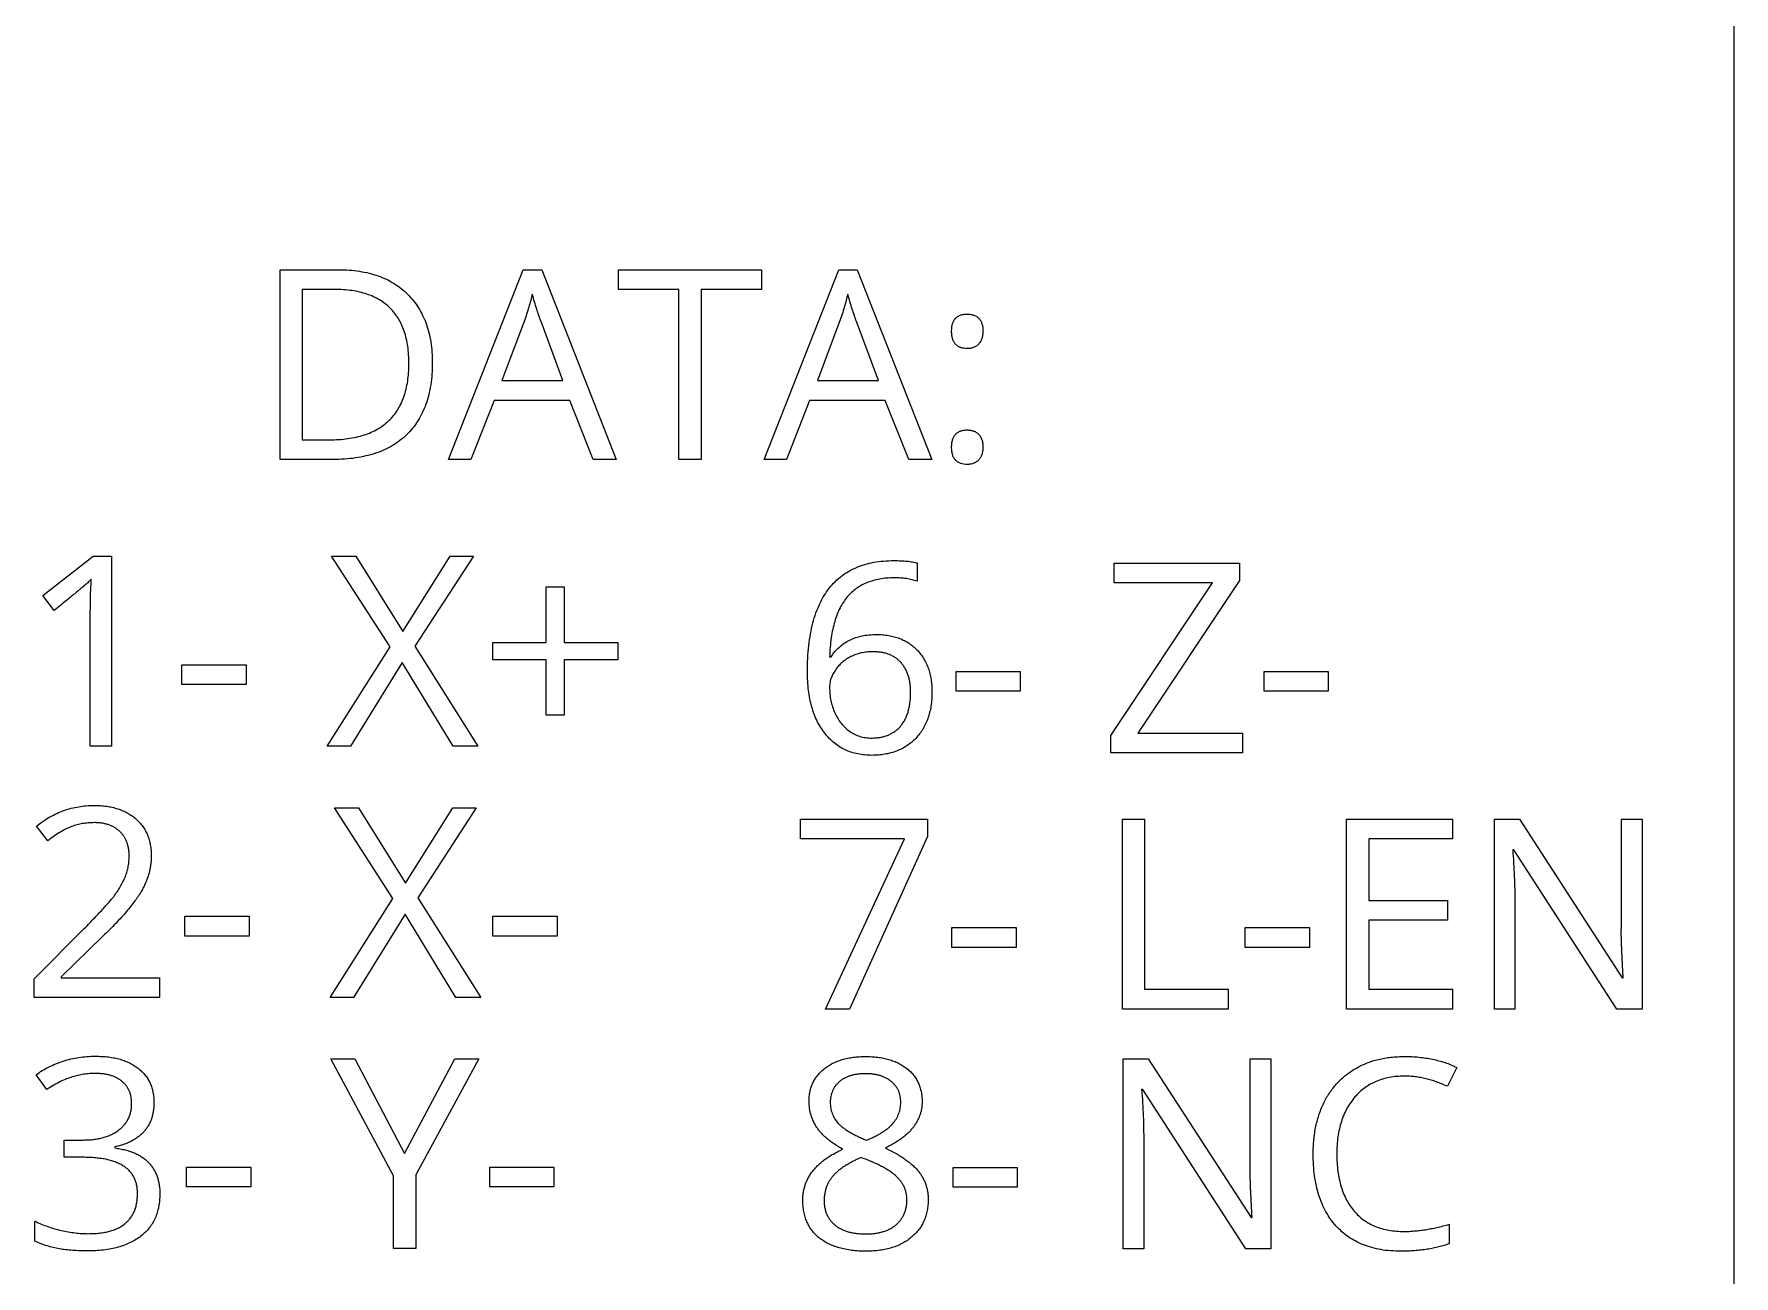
# Model space of a CAD drawing. Header units: millimetres. Extents: x 0 to 106, y -84 to 99.
# Drawn here: x 79.13 to 106, y 19.59 to 39.22 of the extents above; entities that cross this region are included whole.
import ezdxf

# ---------------------------------------------------------------- set-up
doc = ezdxf.new("R2010")
doc.units = ezdxf.units.MM
doc.layers.get('0').update_dxf_attribs({"lineweight": 5})
doc.layers.add('Layer1', color=50, linetype='Continuous', lineweight=15)

msp = doc.modelspace()

# ---------------------------------------------------------------- linework, layer by layer
for p, q in [((83.017, 32.495), (83.017, 35.495)), ((83.017, 35.495), (83.941, 35.495)), ((85.681, 32.495), (86.862, 35.495)), ((86.862, 35.495), (87.154, 35.495)), ((87.154, 35.495), (88.33, 32.495)), ((88.367, 35.183), (88.367, 35.495)), ((88.367, 35.495), (90.629, 35.495)), ((90.629, 35.495), (90.629, 35.183)), ((90.668, 32.495), (91.849, 35.495)), ((91.849, 35.495), (92.141, 35.495)), ((92.141, 35.495), (93.317, 32.495)), ((83.877, 35.183), (83.367, 35.183)), ((83.367, 35.183), (83.367, 32.807)), ((89.322, 35.183), (88.367, 35.183)), ((89.322, 32.495), (89.322, 35.183)), ((90.629, 35.183), (89.672, 35.183)), ((89.672, 35.183), (89.672, 32.495)), ((86.875, 34.676), (86.524, 33.742)), ((87.489, 33.742), (87.142, 34.676)), ((91.862, 34.676), (91.511, 33.742)), ((92.476, 33.742), (92.129, 34.676)), ((86.524, 33.742), (87.489, 33.742)), ((91.511, 33.742), (92.476, 33.742)), ((86.401, 33.43), (86.034, 32.495)), ((87.597, 33.43), (86.401, 33.43)), ((87.968, 32.495), (87.597, 33.43)), ((91.388, 33.43), (91.021, 32.495)), ((92.584, 33.43), (91.388, 33.43)), ((92.955, 32.495), (92.584, 33.43)), ((83.367, 32.807), (83.794, 32.807)), ((83.852, 32.495), (83.017, 32.495)), ((86.034, 32.495), (85.681, 32.495)), ((88.33, 32.495), (87.968, 32.495)), ((89.672, 32.495), (89.322, 32.495)), ((91.021, 32.495), (90.668, 32.495)), ((93.317, 32.495), (92.955, 32.495)), ((79.264, 30.345), (80.063, 30.965)), ((80.063, 30.965), (80.35, 30.965)), ((80.35, 30.965), (80.35, 27.965)), ((84.756, 29.533), (83.83, 30.965)), ((83.83, 30.965), (84.214, 30.965)), ((84.214, 30.965), (84.957, 29.777)), ((84.957, 29.777), (85.704, 30.965)), ((86.074, 30.965), (85.148, 29.545)), ((85.704, 30.965), (86.074, 30.965)), ((93.088, 30.86), (93.088, 30.573)), ((96.201, 30.547), (96.201, 30.858)), ((96.201, 30.858), (98.183, 30.858)), ((98.183, 30.858), (98.183, 30.585)), ((87.222, 29.602), (87.222, 30.481)), ((87.222, 30.481), (87.508, 30.481)), ((87.508, 30.481), (87.508, 29.602)), ((96.151, 28.132), (97.758, 30.547)), ((97.758, 30.547), (96.201, 30.547)), ((98.183, 30.585), (96.576, 28.17)), ((79.445, 30.108), (79.264, 30.345)), ((80.017, 27.965), (80.017, 30.1)), ((86.38, 29.329), (86.38, 29.602)), ((86.38, 29.602), (87.222, 29.602)), ((87.508, 29.602), (88.354, 29.602)), ((88.354, 29.602), (88.354, 29.329)), ((83.763, 27.965), (84.756, 29.533)), ((85.148, 29.545), (86.145, 27.965)), ((87.222, 29.329), (86.38, 29.329)), ((87.222, 28.454), (87.222, 29.329)), ((88.354, 29.329), (87.508, 29.329)), ((87.508, 29.329), (87.508, 28.454)), ((91.703, 29.376), (91.727, 29.376)), ((81.466, 28.939), (81.466, 29.251)), ((81.466, 29.251), (82.481, 29.251)), ((82.481, 29.251), (82.481, 28.939)), ((84.948, 29.285), (84.13, 27.965)), ((85.751, 27.965), (84.948, 29.285)), ((93.702, 28.832), (93.702, 29.144)), ((93.702, 29.144), (94.717, 29.144)), ((94.717, 29.144), (94.717, 28.832)), ((98.572, 28.832), (98.572, 29.144)), ((98.572, 29.144), (99.587, 29.144)), ((99.587, 29.144), (99.587, 28.832)), ((82.481, 28.939), (81.466, 28.939)), ((94.717, 28.832), (93.702, 28.832)), ((99.587, 28.832), (98.572, 28.832)), ((87.508, 28.454), (87.222, 28.454)), ((80.35, 27.965), (80.017, 27.965)), ((84.13, 27.965), (83.763, 27.965)), ((86.145, 27.965), (85.751, 27.965)), ((96.151, 27.858), (96.151, 28.132)), ((96.576, 28.17), (98.228, 28.17)), ((98.228, 28.17), (98.228, 27.858)), ((98.228, 27.858), (96.151, 27.858)), ((84.8, 25.556), (83.875, 26.989)), ((83.875, 26.989), (84.259, 26.989)), ((84.259, 26.989), (85.001, 25.801)), ((85.001, 25.801), (85.748, 26.989)), ((86.118, 26.989), (85.193, 25.569)), ((85.748, 26.989), (86.118, 26.989)), ((79.347, 26.47), (79.166, 26.702)), ((91.242, 26.498), (91.242, 26.809)), ((91.242, 26.809), (93.249, 26.809)), ((93.249, 26.809), (93.249, 26.537)), ((96.331, 26.809), (96.68, 26.809)), ((96.331, 23.809), (96.331, 26.809)), ((96.68, 26.809), (96.68, 24.121)), ((99.876, 26.809), (101.549, 26.809)), ((99.876, 23.809), (99.876, 26.809)), ((101.549, 26.809), (101.549, 26.498)), ((102.212, 23.809), (102.212, 26.809)), ((102.212, 26.809), (102.607, 26.809)), ((102.607, 26.809), (104.232, 24.302)), ((104.219, 25.088), (104.219, 26.809)), ((104.219, 26.809), (104.546, 26.809)), ((104.546, 26.809), (104.546, 23.809)), ((92.888, 26.498), (91.242, 26.498)), ((91.636, 23.809), (92.888, 26.498)), ((93.249, 26.537), (92.016, 23.809)), ((101.549, 26.498), (100.226, 26.498)), ((100.226, 26.498), (100.226, 25.524)), ((102.519, 26.327), (102.502, 26.327)), ((104.148, 23.809), (102.519, 26.327)), ((83.807, 23.989), (84.8, 25.556)), ((85.193, 25.569), (86.19, 23.989)), ((81.51, 24.962), (81.51, 25.275)), ((81.51, 25.275), (82.526, 25.275)), ((82.526, 25.275), (82.526, 24.962)), ((84.992, 25.308), (84.175, 23.989)), ((85.795, 23.989), (84.992, 25.308)), ((86.38, 24.962), (86.38, 25.275)), ((86.38, 25.275), (87.396, 25.275)), ((87.396, 25.275), (87.396, 24.962)), ((100.226, 25.524), (101.469, 25.524)), ((101.469, 25.524), (101.469, 25.212)), ((102.535, 25.515), (102.535, 23.809)), ((79.127, 24.284), (79.922, 25.082)), ((93.638, 24.783), (93.638, 25.095)), ((93.638, 25.095), (94.653, 25.095)), ((94.653, 25.095), (94.653, 24.783)), ((98.274, 24.783), (98.274, 25.095)), ((98.274, 25.095), (99.29, 25.095)), ((99.29, 25.095), (99.29, 24.783)), ((101.469, 25.212), (100.226, 25.212)), ((100.226, 25.212), (100.226, 24.121)), ((80.217, 24.959), (79.556, 24.317)), ((82.526, 24.962), (81.51, 24.962)), ((87.396, 24.962), (86.38, 24.962)), ((94.653, 24.783), (93.638, 24.783)), ((99.29, 24.783), (98.274, 24.783)), ((79.127, 23.989), (79.127, 24.284)), ((79.556, 24.317), (79.556, 24.301)), ((79.556, 24.301), (81.109, 24.301)), ((81.109, 24.301), (81.109, 23.989)), ((104.232, 24.302), (104.248, 24.302)), ((81.109, 23.989), (79.127, 23.989)), ((84.175, 23.989), (83.807, 23.989)), ((86.19, 23.989), (85.795, 23.989)), ((96.68, 24.121), (98.004, 24.121)), ((98.004, 24.121), (98.004, 23.809)), ((100.226, 24.121), (101.549, 24.121)), ((101.549, 24.121), (101.549, 23.809)), ((92.016, 23.809), (91.636, 23.809)), ((98.004, 23.809), (96.331, 23.809)), ((101.549, 23.809), (99.876, 23.809)), ((102.535, 23.809), (102.212, 23.809)), ((104.546, 23.809), (104.148, 23.809)), ((84.81, 21.171), (83.818, 23.024)), ((83.818, 23.024), (84.197, 23.024)), ((84.197, 23.024), (84.986, 21.524)), ((84.986, 21.524), (85.781, 23.024)), ((86.156, 23.024), (85.163, 21.187)), ((85.781, 23.024), (86.156, 23.024)), ((96.346, 20.02), (96.346, 23.02)), ((96.346, 23.02), (96.741, 23.02)), ((96.741, 23.02), (98.366, 20.513)), ((98.354, 21.298), (98.354, 23.02)), ((98.354, 23.02), (98.68, 23.02)), ((98.68, 23.02), (98.68, 20.02)), ((101.616, 22.887), (101.469, 22.587)), ((79.332, 22.539), (79.159, 22.769)), ((96.653, 22.538), (96.636, 22.538)), ((98.282, 20.02), (96.653, 22.538)), ((79.602, 21.465), (79.602, 21.738)), ((79.602, 21.738), (79.904, 21.738)), ((80.402, 21.629), (80.402, 21.613)), ((96.669, 21.725), (96.669, 20.02)), ((79.899, 21.465), (79.602, 21.465)), ((81.538, 20.997), (81.538, 21.31)), ((81.538, 21.31), (82.553, 21.31)), ((82.553, 21.31), (82.553, 20.997)), ((86.33, 20.997), (86.33, 21.31)), ((86.33, 21.31), (87.345, 21.31)), ((87.345, 21.31), (87.345, 20.997)), ((93.655, 20.993), (93.655, 21.306)), ((93.655, 21.306), (94.671, 21.306)), ((94.671, 21.306), (94.671, 20.993)), ((82.553, 20.997), (81.538, 20.997)), ((84.81, 20.024), (84.81, 21.171)), ((85.163, 21.187), (85.163, 20.024)), ((87.345, 20.997), (86.33, 20.997)), ((94.671, 20.993), (93.655, 20.993)), ((79.142, 20.138), (79.142, 20.455)), ((98.366, 20.513), (98.382, 20.513)), ((101.499, 20.406), (101.499, 20.099)), ((85.163, 20.024), (84.81, 20.024)), ((96.669, 20.02), (96.346, 20.02)), ((98.68, 20.02), (98.282, 20.02))]:
    msp.add_line(p, q)
for points, knots in [([(83.941, 35.495), (83.998, 35.494), (84.109, 35.492), (84.27, 35.473), (84.422, 35.443), (84.565, 35.401), (84.697, 35.346), (84.82, 35.28), (84.933, 35.2), (85.035, 35.109), (85.127, 35.007), (85.206, 34.895), (85.273, 34.773), (85.329, 34.642), (85.371, 34.501), (85.401, 34.35), (85.42, 34.19), (85.422, 34.08), (85.423, 34.024)], [0, 0, 0, 0, 0.07213, 0.140289, 0.20544, 0.267531, 0.327795, 0.386225, 0.444019, 0.501623, 0.559207, 0.616791, 0.67512, 0.734675, 0.796594, 0.86099, 0.928639, 1, 1, 1, 1]), ([(85.053, 34.011), (85.052, 34.059), (85.051, 34.15), (85.037, 34.282), (85.015, 34.406), (84.981, 34.52), (84.94, 34.627), (84.889, 34.723), (84.828, 34.811), (84.758, 34.89), (84.68, 34.96), (84.591, 35.019), (84.494, 35.071), (84.388, 35.112), (84.273, 35.144), (84.149, 35.167), (84.016, 35.18), (83.924, 35.182), (83.877, 35.183)], [0, 0, 0, 0, 0.074265, 0.144042, 0.209799, 0.272067, 0.331535, 0.388781, 0.444422, 0.499258, 0.554333, 0.610057, 0.667303, 0.726771, 0.789567, 0.855638, 0.925416, 1, 1, 1, 1]), ([(87.003, 35.111), (86.995, 35.077), (86.979, 35.008), (86.948, 34.902), (86.915, 34.79), (86.888, 34.715), (86.875, 34.676)], [0, 0, 0, 0, 0.230551, 0.472913, 0.729497, 1, 1, 1, 1]), ([(87.142, 34.676), (87.131, 34.707), (87.106, 34.773), (87.073, 34.877), (87.037, 34.99), (87.015, 35.07), (87.003, 35.111)], [0, 0, 0, 0, 0.218277, 0.456694, 0.717493, 1, 1, 1, 1]), ([(91.99, 35.111), (91.982, 35.077), (91.966, 35.008), (91.935, 34.902), (91.902, 34.79), (91.875, 34.715), (91.862, 34.676)], [0, 0, 0, 0, 0.230551, 0.472913, 0.729497, 1, 1, 1, 1]), ([(92.129, 34.676), (92.118, 34.707), (92.093, 34.773), (92.06, 34.877), (92.024, 34.99), (92.002, 35.07), (91.99, 35.111)], [0, 0, 0, 0, 0.218277, 0.456694, 0.717493, 1, 1, 1, 1]), ([(93.632, 34.521), (93.633, 34.542), (93.634, 34.583), (93.645, 34.639), (93.664, 34.687), (93.691, 34.726), (93.726, 34.758), (93.769, 34.779), (93.82, 34.792), (93.856, 34.793), (93.874, 34.794)], [0, 0, 0, 0, 0.153321, 0.288843, 0.409851, 0.521876, 0.629261, 0.742052, 0.864039, 1, 1, 1, 1]), ([(93.874, 34.794), (93.894, 34.793), (93.932, 34.792), (93.984, 34.779), (94.029, 34.757), (94.065, 34.726), (94.094, 34.687), (94.113, 34.639), (94.126, 34.583), (94.127, 34.542), (94.127, 34.521)], [0, 0, 0, 0, 0.1390057, 0.2641518, 0.3772949, 0.4858206, 0.5973176, 0.7165019, 0.8496754, 1, 1, 1, 1]), ([(93.874, 34.248), (93.858, 34.249), (93.825, 34.251), (93.779, 34.262), (93.737, 34.283), (93.699, 34.31), (93.669, 34.349), (93.647, 34.398), (93.634, 34.456), (93.633, 34.498), (93.632, 34.521)], [0, 0, 0, 0, 0.120683, 0.234137, 0.344975, 0.454955, 0.569691, 0.695666, 0.836906, 1, 1, 1, 1]), ([(94.127, 34.521), (94.126, 34.5), (94.125, 34.461), (94.112, 34.405), (94.091, 34.357), (94.06, 34.318), (94.023, 34.286), (93.979, 34.264), (93.929, 34.25), (93.893, 34.249), (93.874, 34.248)], [0, 0, 0, 0, 0.1476819, 0.2797695, 0.4019442, 0.5183737, 0.6332245, 0.746925, 0.8681654, 1, 1, 1, 1]), ([(83.794, 32.807), (83.845, 32.808), (83.943, 32.809), (84.086, 32.823), (84.219, 32.847), (84.342, 32.88), (84.456, 32.923), (84.56, 32.975), (84.654, 33.037), (84.739, 33.109), (84.814, 33.19), (84.878, 33.281), (84.932, 33.38), (84.977, 33.489), (85.011, 33.607), (85.036, 33.734), (85.051, 33.87), (85.053, 33.963), (85.053, 34.011)], [0, 0, 0, 0, 0.076245, 0.147918, 0.215124, 0.27894, 0.33952, 0.397593, 0.453477, 0.508626, 0.563641, 0.618707, 0.675317, 0.73368, 0.795023, 0.859347, 0.927716, 1, 1, 1, 1]), ([(85.423, 34.024), (85.422, 33.963), (85.42, 33.847), (85.4, 33.677), (85.369, 33.518), (85.325, 33.369), (85.268, 33.232), (85.197, 33.105), (85.115, 32.989), (85.019, 32.886), (84.912, 32.793), (84.793, 32.713), (84.663, 32.645), (84.523, 32.59), (84.371, 32.548), (84.208, 32.517), (84.034, 32.498), (83.914, 32.496), (83.852, 32.495)], [0, 0, 0, 0, 0.072104, 0.140231, 0.204783, 0.266251, 0.325617, 0.383054, 0.4396, 0.495772, 0.552044, 0.609034, 0.667293, 0.727511, 0.790247, 0.856425, 0.926193, 1, 1, 1, 1]), ([(93.632, 32.689), (93.633, 32.71), (93.634, 32.75), (93.646, 32.806), (93.665, 32.854), (93.693, 32.894), (93.729, 32.925), (93.771, 32.948), (93.821, 32.96), (93.856, 32.962), (93.874, 32.963)], [0, 0, 0, 0, 0.152141, 0.288216, 0.409996, 0.524259, 0.634995, 0.747365, 0.868161, 1, 1, 1, 1]), ([(93.874, 32.963), (93.893, 32.962), (93.929, 32.96), (93.98, 32.947), (94.024, 32.925), (94.062, 32.894), (94.091, 32.854), (94.113, 32.806), (94.125, 32.75), (94.126, 32.71), (94.127, 32.689)], [0, 0, 0, 0, 0.133876, 0.253993, 0.368264, 0.480377, 0.595215, 0.716628, 0.850374, 1, 1, 1, 1]), ([(93.874, 32.417), (93.858, 32.418), (93.825, 32.42), (93.779, 32.431), (93.737, 32.452), (93.699, 32.479), (93.668, 32.517), (93.647, 32.566), (93.634, 32.624), (93.633, 32.666), (93.632, 32.689)], [0, 0, 0, 0, 0.1209936, 0.2347406, 0.3458636, 0.4561274, 0.5700168, 0.6963158, 0.8364854, 1, 1, 1, 1]), ([(94.127, 32.689), (94.126, 32.668), (94.125, 32.629), (94.112, 32.574), (94.091, 32.526), (94.061, 32.486), (94.023, 32.455), (93.979, 32.433), (93.929, 32.419), (93.893, 32.418), (93.874, 32.417)], [0, 0, 0, 0, 0.146587, 0.278987, 0.401451, 0.518157, 0.632356, 0.746326, 0.867853, 1, 1, 1, 1]), ([(91.353, 29.14), (91.354, 29.212), (91.356, 29.35), (91.372, 29.55), (91.399, 29.736), (91.437, 29.909), (91.484, 30.068), (91.544, 30.212), (91.614, 30.344), (91.695, 30.461), (91.788, 30.564), (91.89, 30.654), (92.003, 30.729), (92.127, 30.792), (92.261, 30.839), (92.405, 30.873), (92.56, 30.894), (92.666, 30.896), (92.721, 30.897)], [0, 0, 0, 0, 0.0840983, 0.1629065, 0.2369872, 0.3061443, 0.3712301, 0.4324361, 0.490625, 0.5463714, 0.6004754, 0.6536056, 0.7069493, 0.7608285, 0.8165105, 0.8743732, 0.9355159, 1, 1, 1, 1]), ([(92.721, 30.897), (92.758, 30.897), (92.827, 30.896), (92.925, 30.89), (93.011, 30.878), (93.064, 30.865), (93.088, 30.86)], [0, 0, 0, 0, 0.297853, 0.563347, 0.797641, 1, 1, 1, 1]), ([(80.033, 30.604), (80.018, 30.59), (79.987, 30.559), (79.948, 30.522), (79.913, 30.494), (79.882, 30.466), (79.838, 30.431), (79.783, 30.385), (79.716, 30.329), (79.636, 30.265), (79.545, 30.19), (79.48, 30.137), (79.445, 30.108)], [0, 0, 0, 0, 0.0827801, 0.1729082, 0.2060236, 0.2592986, 0.3329234, 0.426193, 0.5391081, 0.6728903, 0.8263169, 1, 1, 1, 1]), ([(80.017, 30.1), (80.018, 30.187), (80.019, 30.355), (80.029, 30.523), (80.033, 30.604)], [0, 0, 0, 0, 0.514218, 1, 1, 1, 1]), ([(92.725, 30.625), (92.685, 30.624), (92.609, 30.622), (92.498, 30.608), (92.394, 30.584), (92.297, 30.551), (92.207, 30.509), (92.124, 30.457), (92.049, 30.395), (91.981, 30.324), (91.92, 30.242), (91.867, 30.15), (91.821, 30.047), (91.783, 29.933), (91.751, 29.809), (91.727, 29.674), (91.71, 29.529), (91.705, 29.428), (91.703, 29.376)], [0, 0, 0, 0, 0.0641747, 0.1251207, 0.1830663, 0.238539, 0.2921881, 0.3451883, 0.3980634, 0.451403, 0.5064864, 0.5640958, 0.6253552, 0.6902831, 0.7602243, 0.8348392, 0.9147842, 1, 1, 1, 1]), ([(93.088, 30.573), (93.061, 30.581), (93.005, 30.597), (92.916, 30.613), (92.822, 30.623), (92.758, 30.624), (92.725, 30.625)], [0, 0, 0, 0, 0.2312256, 0.474863, 0.7306194, 1, 1, 1, 1]), ([(91.727, 29.376), (91.747, 29.404), (91.785, 29.46), (91.856, 29.531), (91.934, 29.593), (92.021, 29.642), (92.115, 29.682), (92.218, 29.709), (92.329, 29.726), (92.406, 29.727), (92.446, 29.728)], [0, 0, 0, 0, 0.122741, 0.241517, 0.359049, 0.477284, 0.598542, 0.725002, 0.858064, 1, 1, 1, 1]), ([(92.446, 29.728), (92.479, 29.728), (92.543, 29.727), (92.637, 29.715), (92.726, 29.696), (92.809, 29.669), (92.887, 29.634), (92.96, 29.592), (93.027, 29.542), (93.088, 29.485), (93.143, 29.421), (93.191, 29.352), (93.231, 29.277), (93.265, 29.196), (93.29, 29.11), (93.308, 29.019), (93.319, 28.922), (93.321, 28.856), (93.321, 28.822)], [0, 0, 0, 0, 0.069627, 0.13544, 0.198735, 0.259752, 0.319174, 0.377893, 0.435863, 0.49476, 0.553793, 0.612405, 0.672194, 0.732679, 0.795481, 0.860361, 0.928667, 1, 1, 1, 1]), ([(92.383, 29.456), (92.352, 29.455), (92.292, 29.453), (92.204, 29.439), (92.12, 29.414), (92.041, 29.381), (91.967, 29.339), (91.902, 29.289), (91.843, 29.233), (91.794, 29.169), (91.753, 29.102), (91.724, 29.032), (91.705, 28.961), (91.703, 28.913), (91.703, 28.889)], [0, 0, 0, 0, 0.093402, 0.183461, 0.272203, 0.360546, 0.447157, 0.530602, 0.612832, 0.695671, 0.775969, 0.852067, 0.926415, 1, 1, 1, 1]), ([(92.984, 28.812), (92.983, 28.837), (92.982, 28.884), (92.976, 28.953), (92.964, 29.018), (92.947, 29.08), (92.926, 29.137), (92.901, 29.191), (92.869, 29.239), (92.834, 29.285), (92.794, 29.325), (92.749, 29.36), (92.699, 29.39), (92.645, 29.414), (92.586, 29.433), (92.522, 29.446), (92.454, 29.455), (92.407, 29.455), (92.383, 29.456)], [0, 0, 0, 0, 0.072818, 0.141674, 0.207691, 0.270511, 0.331344, 0.389934, 0.447473, 0.504495, 0.561103, 0.617274, 0.674688, 0.733865, 0.794864, 0.859334, 0.927788, 1, 1, 1, 1]), ([(92.37, 27.819), (92.332, 27.82), (92.258, 27.822), (92.149, 27.839), (92.046, 27.866), (91.949, 27.904), (91.859, 27.954), (91.774, 28.014), (91.697, 28.086), (91.625, 28.168), (91.561, 28.26), (91.504, 28.36), (91.458, 28.47), (91.42, 28.587), (91.389, 28.714), (91.368, 28.848), (91.355, 28.992), (91.354, 29.09), (91.353, 29.14)], [0, 0, 0, 0, 0.060934, 0.118901, 0.175208, 0.229856, 0.284477, 0.339274, 0.395178, 0.452983, 0.512527, 0.573405, 0.63649, 0.70191, 0.770853, 0.843293, 0.919355, 1, 1, 1, 1]), ([(91.703, 28.889), (91.704, 28.854), (91.706, 28.785), (91.721, 28.683), (91.748, 28.585), (91.783, 28.491), (91.829, 28.404), (91.883, 28.325), (91.947, 28.257), (92.018, 28.198), (92.097, 28.151), (92.182, 28.116), (92.272, 28.096), (92.335, 28.093), (92.366, 28.092)], [0, 0, 0, 0, 0.090725, 0.179151, 0.266931, 0.3538, 0.438856, 0.520977, 0.601485, 0.681205, 0.760341, 0.838789, 0.918148, 1, 1, 1, 1]), ([(92.366, 28.092), (92.39, 28.093), (92.436, 28.094), (92.504, 28.102), (92.567, 28.117), (92.627, 28.137), (92.682, 28.164), (92.733, 28.195), (92.78, 28.233), (92.823, 28.277), (92.861, 28.325), (92.894, 28.38), (92.922, 28.439), (92.944, 28.504), (92.962, 28.574), (92.975, 28.649), (92.983, 28.729), (92.984, 28.784), (92.984, 28.812)], [0, 0, 0, 0, 0.06608, 0.129209, 0.188886, 0.246701, 0.302983, 0.358729, 0.414073, 0.470333, 0.527791, 0.586532, 0.647109, 0.71046, 0.776835, 0.846688, 0.92097, 1, 1, 1, 1]), ([(93.321, 28.822), (93.32, 28.784), (93.319, 28.71), (93.307, 28.602), (93.287, 28.5), (93.259, 28.405), (93.223, 28.316), (93.178, 28.232), (93.126, 28.156), (93.066, 28.086), (92.999, 28.023), (92.926, 27.968), (92.847, 27.922), (92.762, 27.885), (92.672, 27.855), (92.577, 27.834), (92.475, 27.822), (92.406, 27.82), (92.37, 27.819)], [0, 0, 0, 0, 0.0728442, 0.1417534, 0.2080183, 0.2713292, 0.3327744, 0.3923325, 0.451716, 0.5107848, 0.5694456, 0.6272909, 0.6855734, 0.7443065, 0.8045023, 0.8667377, 0.9318236, 1, 1, 1, 1]), ([(79.166, 26.702), (79.2, 26.728), (79.269, 26.779), (79.377, 26.846), (79.487, 26.902), (79.6, 26.948), (79.715, 26.984), (79.833, 27.009), (79.952, 27.025), (80.033, 27.027), (80.073, 27.028)], [0, 0, 0, 0, 0.132527, 0.261246, 0.386973, 0.510012, 0.632616, 0.754318, 0.876056, 1, 1, 1, 1]), ([(80.073, 27.028), (80.108, 27.027), (80.175, 27.026), (80.273, 27.016), (80.365, 26.999), (80.452, 26.975), (80.533, 26.945), (80.608, 26.908), (80.677, 26.863), (80.74, 26.813), (80.797, 26.756), (80.847, 26.695), (80.888, 26.628), (80.923, 26.558), (80.949, 26.483), (80.967, 26.402), (80.979, 26.318), (80.98, 26.259), (80.981, 26.23)], [0, 0, 0, 0, 0.075806, 0.147464, 0.215903, 0.281528, 0.344431, 0.405217, 0.465168, 0.524465, 0.583077, 0.640426, 0.697301, 0.754303, 0.81237, 0.872361, 0.934881, 1, 1, 1, 1]), ([(80.078, 26.755), (80.047, 26.754), (79.986, 26.753), (79.895, 26.741), (79.807, 26.722), (79.72, 26.694), (79.632, 26.656), (79.541, 26.606), (79.444, 26.544), (79.381, 26.495), (79.347, 26.47)], [0, 0, 0, 0, 0.1155406, 0.229629, 0.3416713, 0.4533656, 0.5707513, 0.7002329, 0.8430756, 1, 1, 1, 1]), ([(80.632, 26.231), (80.631, 26.251), (80.63, 26.289), (80.623, 26.345), (80.612, 26.398), (80.596, 26.448), (80.575, 26.494), (80.55, 26.538), (80.519, 26.577), (80.486, 26.615), (80.447, 26.647), (80.405, 26.677), (80.359, 26.7), (80.31, 26.721), (80.257, 26.736), (80.201, 26.748), (80.14, 26.753), (80.099, 26.755), (80.078, 26.755)], [0, 0, 0, 0, 0.0684656, 0.1331088, 0.19591, 0.2559044, 0.314621, 0.3727972, 0.4302032, 0.4886013, 0.5471185, 0.6063957, 0.6660117, 0.7270417, 0.7908797, 0.8571302, 0.9266017, 1, 1, 1, 1]), ([(79.922, 25.082), (79.951, 25.112), (80.007, 25.168), (80.086, 25.25), (80.157, 25.326), (80.221, 25.394), (80.276, 25.457), (80.325, 25.511), (80.366, 25.561), (80.409, 25.616), (80.455, 25.682), (80.501, 25.759), (80.542, 25.835), (80.574, 25.91), (80.601, 25.987), (80.618, 26.066), (80.63, 26.147), (80.631, 26.203), (80.632, 26.231)], [0, 0, 0, 0, 0.089279, 0.17144, 0.246179, 0.313801, 0.373726, 0.426843, 0.472309, 0.511066, 0.579412, 0.644521, 0.706101, 0.764816, 0.82221, 0.880173, 0.939445, 1, 1, 1, 1]), ([(80.981, 26.23), (80.981, 26.206), (80.98, 26.158), (80.971, 26.087), (80.959, 26.016), (80.942, 25.945), (80.918, 25.875), (80.891, 25.804), (80.858, 25.734), (80.82, 25.663), (80.774, 25.59), (80.72, 25.514), (80.658, 25.432), (80.588, 25.346), (80.507, 25.256), (80.419, 25.161), (80.321, 25.061), (80.253, 24.994), (80.217, 24.959)], [0, 0, 0, 0, 0.046737, 0.093735, 0.140729, 0.188465, 0.237198, 0.286871, 0.337593, 0.389752, 0.445147, 0.506504, 0.573737, 0.64663, 0.725538, 0.811131, 0.902603, 1, 1, 1, 1]), ([(102.502, 26.327), (102.507, 26.255), (102.517, 26.114), (102.527, 25.906), (102.534, 25.707), (102.535, 25.578), (102.535, 25.515)], [0, 0, 0, 0, 0.266992, 0.52322, 0.767274, 1, 1, 1, 1]), ([(104.248, 24.302), (104.248, 24.308), (104.247, 24.322), (104.246, 24.348), (104.243, 24.381), (104.242, 24.421), (104.238, 24.47), (104.237, 24.526), (104.233, 24.589), (104.23, 24.658), (104.226, 24.729), (104.224, 24.796), (104.221, 24.858), (104.22, 24.914), (104.219, 24.965), (104.218, 25.011), (104.219, 25.051), (104.219, 25.076), (104.219, 25.088)], [0, 0, 0, 0, 0.022496, 0.055037, 0.096892, 0.148795, 0.210056, 0.281322, 0.362674, 0.453339, 0.54555, 0.630736, 0.709734, 0.781724, 0.845976, 0.904024, 0.955881, 1, 1, 1, 1]), ([(79.159, 22.769), (79.19, 22.792), (79.254, 22.837), (79.358, 22.894), (79.47, 22.944), (79.587, 22.987), (79.709, 23.021), (79.836, 23.045), (79.965, 23.06), (80.053, 23.062), (80.097, 23.063)], [0, 0, 0, 0, 0.116182, 0.234752, 0.356291, 0.481289, 0.608916, 0.73728, 0.867181, 1, 1, 1, 1]), ([(80.097, 23.063), (80.133, 23.062), (80.202, 23.061), (80.303, 23.052), (80.398, 23.037), (80.487, 23.016), (80.569, 22.988), (80.646, 22.954), (80.716, 22.914), (80.78, 22.868), (80.838, 22.817), (80.887, 22.761), (80.93, 22.7), (80.964, 22.635), (80.991, 22.565), (81.009, 22.49), (81.021, 22.411), (81.023, 22.357), (81.023, 22.329)], [0, 0, 0, 0, 0.079781, 0.155282, 0.22728, 0.295255, 0.360248, 0.422482, 0.482905, 0.541707, 0.599155, 0.655014, 0.710005, 0.76504, 0.820725, 0.878088, 0.937509, 1, 1, 1, 1]), ([(91.379, 22.349), (91.38, 22.376), (91.381, 22.427), (91.393, 22.503), (91.411, 22.574), (91.438, 22.641), (91.472, 22.704), (91.515, 22.763), (91.564, 22.818), (91.621, 22.868), (91.684, 22.912), (91.752, 22.952), (91.827, 22.985), (91.905, 23.012), (91.99, 23.033), (92.078, 23.048), (92.173, 23.057), (92.237, 23.058), (92.27, 23.059)], [0, 0, 0, 0, 0.061803, 0.120909, 0.17793, 0.234194, 0.289227, 0.345372, 0.402874, 0.461756, 0.522373, 0.58387, 0.646363, 0.711694, 0.778729, 0.849074, 0.922555, 1, 1, 1, 1]), ([(92.27, 23.059), (92.304, 23.058), (92.369, 23.057), (92.464, 23.049), (92.554, 23.033), (92.639, 23.013), (92.718, 22.986), (92.793, 22.954), (92.861, 22.915), (92.924, 22.87), (92.981, 22.821), (93.031, 22.766), (93.073, 22.707), (93.107, 22.644), (93.133, 22.575), (93.152, 22.502), (93.164, 22.425), (93.165, 22.372), (93.166, 22.344)], [0, 0, 0, 0, 0.077719, 0.151461, 0.222128, 0.2895, 0.35367, 0.415864, 0.477006, 0.536444, 0.594818, 0.651476, 0.706864, 0.762476, 0.818959, 0.876855, 0.936848, 1, 1, 1, 1]), ([(99.348, 21.523), (99.348, 21.561), (99.349, 21.636), (99.358, 21.746), (99.371, 21.853), (99.39, 21.957), (99.414, 22.056), (99.444, 22.152), (99.478, 22.245), (99.519, 22.334), (99.565, 22.419), (99.615, 22.499), (99.671, 22.573), (99.732, 22.643), (99.797, 22.707), (99.867, 22.767), (99.941, 22.822), (100.021, 22.871), (100.104, 22.916), (100.192, 22.954), (100.283, 22.987), (100.378, 23.014), (100.477, 23.033), (100.578, 23.049), (100.684, 23.057), (100.755, 23.058), (100.792, 23.059)], [0, 0, 0, 0, 0.047773, 0.09414, 0.139443, 0.183327, 0.226443, 0.26845, 0.309912, 0.350941, 0.391282, 0.430891, 0.469765, 0.508329, 0.546798, 0.585194, 0.624122, 0.663243, 0.702892, 0.743037, 0.783429, 0.824828, 0.866804, 0.909933, 0.954264, 1, 1, 1, 1]), ([(100.792, 23.059), (100.83, 23.059), (100.907, 23.058), (101.019, 23.049), (101.128, 23.036), (101.233, 23.017), (101.334, 22.992), (101.432, 22.964), (101.526, 22.928), (101.586, 22.9), (101.616, 22.887)], [0, 0, 0, 0, 0.136938, 0.26921, 0.398482, 0.523757, 0.646151, 0.765888, 0.883844, 1, 1, 1, 1]), ([(80.106, 22.79), (80.074, 22.79), (80.009, 22.789), (79.914, 22.778), (79.822, 22.762), (79.731, 22.737), (79.638, 22.705), (79.541, 22.66), (79.438, 22.605), (79.368, 22.562), (79.332, 22.539)], [0, 0, 0, 0, 0.118616, 0.233441, 0.347124, 0.458406, 0.574863, 0.703394, 0.845041, 1, 1, 1, 1]), ([(80.67, 22.321), (80.67, 22.339), (80.669, 22.374), (80.661, 22.424), (80.65, 22.472), (80.634, 22.517), (80.611, 22.559), (80.585, 22.598), (80.554, 22.634), (80.518, 22.666), (80.479, 22.695), (80.435, 22.721), (80.389, 22.742), (80.339, 22.76), (80.285, 22.773), (80.229, 22.783), (80.169, 22.789), (80.128, 22.79), (80.106, 22.79)], [0, 0, 0, 0, 0.0647579, 0.1256804, 0.1846969, 0.2419141, 0.2984759, 0.355157, 0.4114506, 0.4702469, 0.5296468, 0.5902892, 0.6517987, 0.7150452, 0.7817273, 0.8510985, 0.923515, 1, 1, 1, 1]), ([(92.266, 22.786), (92.245, 22.786), (92.204, 22.785), (92.144, 22.779), (92.088, 22.77), (92.036, 22.756), (91.987, 22.738), (91.941, 22.717), (91.898, 22.692), (91.86, 22.663), (91.826, 22.631), (91.796, 22.596), (91.77, 22.559), (91.75, 22.518), (91.734, 22.476), (91.722, 22.43), (91.715, 22.382), (91.714, 22.349), (91.714, 22.333)], [0, 0, 0, 0, 0.077851, 0.152277, 0.222827, 0.289894, 0.354184, 0.416715, 0.477354, 0.537193, 0.595446, 0.652236, 0.70819, 0.764282, 0.81999, 0.877712, 0.937974, 1, 1, 1, 1]), ([(92.828, 22.333), (92.828, 22.35), (92.827, 22.383), (92.82, 22.431), (92.808, 22.477), (92.792, 22.52), (92.771, 22.56), (92.744, 22.598), (92.714, 22.633), (92.678, 22.664), (92.639, 22.693), (92.596, 22.718), (92.549, 22.739), (92.5, 22.757), (92.446, 22.77), (92.389, 22.779), (92.329, 22.786), (92.287, 22.786), (92.266, 22.786)], [0, 0, 0, 0, 0.062078, 0.121664, 0.179651, 0.235701, 0.290501, 0.346868, 0.403511, 0.461705, 0.521024, 0.582274, 0.644781, 0.709054, 0.776818, 0.847192, 0.921527, 1, 1, 1, 1]), ([(100.787, 22.747), (100.747, 22.747), (100.669, 22.745), (100.555, 22.729), (100.447, 22.703), (100.345, 22.667), (100.25, 22.621), (100.162, 22.564), (100.08, 22.497), (100.006, 22.42), (99.939, 22.333), (99.88, 22.24), (99.831, 22.138), (99.791, 22.029), (99.76, 21.913), (99.737, 21.788), (99.724, 21.657), (99.722, 21.566), (99.721, 21.52)], [0, 0, 0, 0, 0.065308, 0.127845, 0.18778, 0.246135, 0.303317, 0.360098, 0.417057, 0.47562, 0.534856, 0.594686, 0.655723, 0.718606, 0.784175, 0.852525, 0.924442, 1, 1, 1, 1]), ([(101.469, 22.587), (101.44, 22.6), (101.384, 22.626), (101.299, 22.658), (101.214, 22.685), (101.128, 22.708), (101.043, 22.725), (100.958, 22.739), (100.873, 22.746), (100.816, 22.747), (100.787, 22.747)], [0, 0, 0, 0, 0.132133, 0.261316, 0.388219, 0.513183, 0.636563, 0.757877, 0.879135, 1, 1, 1, 1]), ([(79.904, 21.738), (79.932, 21.739), (79.988, 21.74), (80.07, 21.747), (80.147, 21.759), (80.219, 21.776), (80.287, 21.797), (80.35, 21.824), (80.409, 21.855), (80.463, 21.892), (80.512, 21.932), (80.555, 21.976), (80.59, 22.025), (80.62, 22.077), (80.642, 22.133), (80.659, 22.192), (80.669, 22.256), (80.67, 22.299), (80.67, 22.321)], [0, 0, 0, 0, 0.07912, 0.154583, 0.226143, 0.294714, 0.359998, 0.422822, 0.483797, 0.544003, 0.602534, 0.658471, 0.713443, 0.768197, 0.823298, 0.879775, 0.938796, 1, 1, 1, 1]), ([(81.023, 22.329), (81.023, 22.306), (81.022, 22.261), (81.013, 22.195), (81.002, 22.133), (80.984, 22.073), (80.961, 22.017), (80.933, 21.964), (80.9, 21.914), (80.862, 21.868), (80.819, 21.825), (80.772, 21.785), (80.721, 21.75), (80.666, 21.718), (80.606, 21.69), (80.542, 21.666), (80.474, 21.645), (80.426, 21.635), (80.402, 21.629)], [0, 0, 0, 0, 0.0671, 0.131065, 0.193331, 0.253411, 0.312482, 0.370359, 0.428625, 0.48683, 0.545577, 0.605376, 0.665953, 0.727636, 0.791881, 0.85856, 0.927453, 1, 1, 1, 1]), ([(91.911, 21.593), (91.888, 21.606), (91.843, 21.631), (91.779, 21.672), (91.721, 21.714), (91.667, 21.757), (91.619, 21.8), (91.574, 21.844), (91.536, 21.889), (91.491, 21.95), (91.446, 22.029), (91.408, 22.131), (91.383, 22.239), (91.38, 22.312), (91.379, 22.349)], [0, 0, 0, 0, 0.0816391, 0.1588181, 0.2325728, 0.3027224, 0.3694514, 0.4329743, 0.4936038, 0.5516255, 0.6636711, 0.7744381, 0.8855471, 1, 1, 1, 1]), ([(91.714, 22.333), (91.715, 22.302), (91.718, 22.242), (91.741, 22.156), (91.781, 22.076), (91.825, 22.015), (91.87, 21.971), (91.91, 21.937), (91.958, 21.903), (92.011, 21.869), (92.071, 21.835), (92.137, 21.801), (92.209, 21.767), (92.26, 21.746), (92.287, 21.734)], [0, 0, 0, 0, 0.103401, 0.202849, 0.300825, 0.401508, 0.455897, 0.515341, 0.579769, 0.651403, 0.728919, 0.812468, 0.90279, 1, 1, 1, 1]), ([(92.287, 21.734), (92.31, 21.745), (92.357, 21.764), (92.423, 21.796), (92.483, 21.829), (92.538, 21.862), (92.588, 21.895), (92.632, 21.929), (92.672, 21.964), (92.716, 22.01), (92.761, 22.073), (92.801, 22.154), (92.824, 22.242), (92.827, 22.302), (92.828, 22.333)], [0, 0, 0, 0, 0.090127, 0.174769, 0.255021, 0.329136, 0.398859, 0.463269, 0.523787, 0.58023, 0.686452, 0.790041, 0.892978, 1, 1, 1, 1]), ([(93.166, 22.344), (93.165, 22.326), (93.164, 22.29), (93.158, 22.236), (93.147, 22.184), (93.132, 22.133), (93.112, 22.083), (93.088, 22.035), (93.06, 21.987), (93.028, 21.941), (92.99, 21.896), (92.948, 21.852), (92.9, 21.809), (92.847, 21.767), (92.789, 21.726), (92.726, 21.687), (92.658, 21.648), (92.61, 21.624), (92.586, 21.611)], [0, 0, 0, 0, 0.055403, 0.10926, 0.163294, 0.216604, 0.270736, 0.32547, 0.380631, 0.437612, 0.49659, 0.55792, 0.622373, 0.690662, 0.762154, 0.837056, 0.916387, 1, 1, 1, 1]), ([(96.636, 22.538), (96.641, 22.466), (96.651, 22.324), (96.662, 22.116), (96.668, 21.918), (96.669, 21.788), (96.669, 21.725)], [0, 0, 0, 0, 0.266992, 0.52322, 0.767274, 1, 1, 1, 1]), ([(80.402, 21.613), (80.432, 21.608), (80.488, 21.6), (80.571, 21.583), (80.647, 21.559), (80.718, 21.533), (80.782, 21.501), (80.842, 21.466), (80.894, 21.425), (80.941, 21.38), (80.982, 21.331), (81.018, 21.279), (81.049, 21.223), (81.073, 21.163), (81.093, 21.099), (81.106, 21.032), (81.115, 20.962), (81.115, 20.913), (81.116, 20.888)], [0, 0, 0, 0, 0.078384, 0.152604, 0.222829, 0.289014, 0.352477, 0.412765, 0.471365, 0.528397, 0.584834, 0.640146, 0.696429, 0.753324, 0.811813, 0.871583, 0.934388, 1, 1, 1, 1]), ([(91.28, 20.789), (91.28, 20.81), (91.281, 20.852), (91.289, 20.914), (91.301, 20.974), (91.319, 21.033), (91.34, 21.09), (91.368, 21.144), (91.4, 21.198), (91.437, 21.249), (91.479, 21.298), (91.526, 21.346), (91.578, 21.392), (91.635, 21.436), (91.697, 21.477), (91.764, 21.518), (91.835, 21.557), (91.885, 21.58), (91.911, 21.593)], [0, 0, 0, 0, 0.058354, 0.115938, 0.172017, 0.228245, 0.284158, 0.340576, 0.397404, 0.45561, 0.515269, 0.576722, 0.640279, 0.706223, 0.775269, 0.847005, 0.921511, 1, 1, 1, 1]), ([(92.586, 21.611), (92.615, 21.597), (92.673, 21.569), (92.755, 21.525), (92.83, 21.479), (92.899, 21.434), (92.96, 21.387), (93.016, 21.342), (93.065, 21.294), (93.107, 21.246), (93.144, 21.197), (93.176, 21.146), (93.202, 21.093), (93.224, 21.038), (93.241, 20.981), (93.254, 20.923), (93.261, 20.862), (93.262, 20.821), (93.262, 20.801)], [0, 0, 0, 0, 0.087783, 0.171001, 0.248835, 0.322375, 0.390913, 0.455201, 0.515786, 0.572253, 0.626476, 0.680045, 0.732181, 0.784741, 0.837404, 0.890576, 0.94465, 1, 1, 1, 1]), ([(100.73, 19.981), (100.677, 19.982), (100.572, 19.984), (100.42, 20.003), (100.277, 20.035), (100.144, 20.079), (100.019, 20.134), (99.905, 20.205), (99.8, 20.287), (99.705, 20.381), (99.62, 20.487), (99.547, 20.604), (99.485, 20.732), (99.435, 20.87), (99.395, 21.018), (99.368, 21.177), (99.35, 21.347), (99.349, 21.463), (99.348, 21.523)], [0, 0, 0, 0, 0.06826, 0.133092, 0.195027, 0.2541, 0.311685, 0.368051, 0.424182, 0.48082, 0.538361, 0.596642, 0.656385, 0.718591, 0.783334, 0.851809, 0.923744, 1, 1, 1, 1]), ([(99.721, 21.52), (99.722, 21.473), (99.724, 21.38), (99.736, 21.245), (99.759, 21.119), (99.788, 21.001), (99.827, 20.891), (99.874, 20.79), (99.931, 20.697), (99.995, 20.612), (100.068, 20.537), (100.149, 20.472), (100.236, 20.415), (100.332, 20.371), (100.435, 20.335), (100.545, 20.311), (100.662, 20.295), (100.742, 20.294), (100.784, 20.293)], [0, 0, 0, 0, 0.077225, 0.150456, 0.219439, 0.285125, 0.348144, 0.408647, 0.467257, 0.524658, 0.581114, 0.637166, 0.69308, 0.749896, 0.808213, 0.869111, 0.932654, 1, 1, 1, 1]), ([(80.763, 20.895), (80.762, 20.918), (80.76, 20.963), (80.751, 21.028), (80.733, 21.089), (80.71, 21.145), (80.68, 21.197), (80.642, 21.244), (80.598, 21.287), (80.547, 21.325), (80.489, 21.358), (80.424, 21.387), (80.353, 21.411), (80.275, 21.431), (80.191, 21.447), (80.1, 21.457), (80.002, 21.464), (79.934, 21.465), (79.899, 21.465)], [0, 0, 0, 0, 0.058744, 0.114907, 0.167817, 0.219691, 0.270174, 0.32117, 0.3733, 0.427081, 0.484066, 0.543786, 0.607484, 0.676104, 0.749004, 0.827431, 0.910687, 1, 1, 1, 1]), ([(92.202, 21.462), (92.177, 21.451), (92.129, 21.429), (92.059, 21.395), (91.996, 21.358), (91.937, 21.323), (91.884, 21.285), (91.835, 21.247), (91.792, 21.208), (91.755, 21.168), (91.722, 21.126), (91.694, 21.083), (91.67, 21.038), (91.651, 20.99), (91.636, 20.941), (91.625, 20.89), (91.619, 20.836), (91.618, 20.8), (91.617, 20.782)], [0, 0, 0, 0, 0.0850486, 0.1660497, 0.2420392, 0.3136506, 0.3820631, 0.445885, 0.5061626, 0.5632784, 0.6180699, 0.6718346, 0.7249948, 0.7779877, 0.8318612, 0.886457, 0.9421116, 1, 1, 1, 1]), ([(92.926, 20.799), (92.925, 20.815), (92.925, 20.848), (92.916, 20.897), (92.904, 20.944), (92.887, 20.99), (92.863, 21.034), (92.835, 21.077), (92.802, 21.118), (92.764, 21.159), (92.72, 21.198), (92.668, 21.237), (92.608, 21.275), (92.542, 21.314), (92.467, 21.351), (92.386, 21.389), (92.297, 21.426), (92.234, 21.449), (92.202, 21.462)], [0, 0, 0, 0, 0.04769, 0.094199, 0.140412, 0.187123, 0.234416, 0.282757, 0.333198, 0.385801, 0.441761, 0.503569, 0.570757, 0.643891, 0.723387, 0.809156, 0.901073, 1, 1, 1, 1]), ([(98.382, 20.513), (98.382, 20.518), (98.381, 20.533), (98.38, 20.558), (98.378, 20.591), (98.376, 20.632), (98.373, 20.68), (98.371, 20.736), (98.367, 20.8), (98.364, 20.869), (98.36, 20.939), (98.358, 21.006), (98.355, 21.068), (98.354, 21.125), (98.353, 21.176), (98.352, 21.221), (98.353, 21.262), (98.353, 21.287), (98.354, 21.298)], [0, 0, 0, 0, 0.022496, 0.055037, 0.096892, 0.148795, 0.210056, 0.281322, 0.362674, 0.453339, 0.54555, 0.630736, 0.709734, 0.781724, 0.845976, 0.904024, 0.955881, 1, 1, 1, 1]), ([(81.116, 20.888), (81.115, 20.853), (81.113, 20.784), (81.099, 20.684), (81.076, 20.591), (81.043, 20.503), (81.001, 20.422), (80.949, 20.347), (80.888, 20.278), (80.817, 20.217), (80.738, 20.162), (80.651, 20.114), (80.557, 20.074), (80.454, 20.041), (80.343, 20.016), (80.225, 19.998), (80.098, 19.987), (80.012, 19.986), (79.967, 19.985)], [0, 0, 0, 0, 0.06395, 0.124387, 0.182267, 0.238043, 0.293053, 0.347435, 0.40256, 0.458753, 0.516502, 0.575984, 0.637835, 0.702623, 0.770841, 0.842913, 0.919199, 1, 1, 1, 1]), ([(79.98, 20.258), (80.012, 20.258), (80.073, 20.259), (80.162, 20.266), (80.245, 20.279), (80.322, 20.296), (80.392, 20.318), (80.457, 20.346), (80.515, 20.378), (80.567, 20.416), (80.614, 20.458), (80.653, 20.506), (80.688, 20.559), (80.715, 20.616), (80.737, 20.679), (80.752, 20.747), (80.761, 20.819), (80.762, 20.869), (80.763, 20.895)], [0, 0, 0, 0, 0.082305, 0.159043, 0.231623, 0.299185, 0.363403, 0.423654, 0.481029, 0.536946, 0.590697, 0.644248, 0.698375, 0.753341, 0.810218, 0.870228, 0.932965, 1, 1, 1, 1]), ([(92.282, 19.981), (92.243, 19.982), (92.167, 19.982), (92.057, 19.993), (91.953, 20.009), (91.857, 20.033), (91.767, 20.061), (91.684, 20.098), (91.608, 20.141), (91.539, 20.19), (91.478, 20.246), (91.425, 20.307), (91.38, 20.374), (91.343, 20.446), (91.314, 20.524), (91.295, 20.608), (91.282, 20.697), (91.281, 20.758), (91.28, 20.789)], [0, 0, 0, 0, 0.080424, 0.156153, 0.227445, 0.295139, 0.359555, 0.421476, 0.480792, 0.53837, 0.594692, 0.649907, 0.704554, 0.759698, 0.816108, 0.87481, 0.935783, 1, 1, 1, 1]), ([(91.617, 20.782), (91.617, 20.762), (91.618, 20.722), (91.627, 20.665), (91.64, 20.611), (91.659, 20.56), (91.684, 20.513), (91.713, 20.469), (91.749, 20.429), (91.789, 20.392), (91.834, 20.359), (91.885, 20.331), (91.939, 20.307), (91.998, 20.287), (92.061, 20.272), (92.128, 20.261), (92.2, 20.255), (92.249, 20.254), (92.274, 20.254)], [0, 0, 0, 0, 0.06318, 0.123782, 0.181623, 0.23812, 0.29345, 0.3481, 0.404127, 0.461004, 0.519935, 0.579334, 0.641554, 0.706081, 0.773668, 0.845373, 0.920251, 1, 1, 1, 1]), ([(92.274, 20.254), (92.299, 20.254), (92.348, 20.255), (92.419, 20.262), (92.485, 20.274), (92.548, 20.289), (92.606, 20.309), (92.66, 20.334), (92.709, 20.364), (92.755, 20.398), (92.795, 20.437), (92.83, 20.478), (92.86, 20.523), (92.884, 20.572), (92.903, 20.624), (92.916, 20.679), (92.925, 20.738), (92.925, 20.778), (92.926, 20.799)], [0, 0, 0, 0, 0.077946, 0.151746, 0.221824, 0.288494, 0.352191, 0.41368, 0.47364, 0.532417, 0.590206, 0.646405, 0.702091, 0.758742, 0.815236, 0.874533, 0.93598, 1, 1, 1, 1]), ([(93.262, 20.801), (93.262, 20.77), (93.26, 20.711), (93.248, 20.624), (93.227, 20.542), (93.198, 20.464), (93.162, 20.391), (93.116, 20.324), (93.062, 20.26), (93.001, 20.203), (92.933, 20.15), (92.857, 20.105), (92.776, 20.066), (92.689, 20.036), (92.596, 20.01), (92.497, 19.994), (92.392, 19.983), (92.319, 19.982), (92.282, 19.981)], [0, 0, 0, 0, 0.063424, 0.123574, 0.182374, 0.239174, 0.295462, 0.351457, 0.408999, 0.467563, 0.527205, 0.587833, 0.64961, 0.713734, 0.780229, 0.849666, 0.923088, 1, 1, 1, 1]), ([(79.142, 20.455), (79.175, 20.439), (79.242, 20.409), (79.345, 20.369), (79.451, 20.335), (79.559, 20.307), (79.668, 20.286), (79.775, 20.27), (79.879, 20.259), (79.947, 20.258), (79.98, 20.258)], [0, 0, 0, 0, 0.1261811, 0.2531664, 0.3813583, 0.5109715, 0.6397071, 0.7637833, 0.8842309, 1, 1, 1, 1]), ([(100.784, 20.293), (100.81, 20.293), (100.865, 20.294), (100.947, 20.3), (101.033, 20.308), (101.12, 20.321), (101.211, 20.337), (101.305, 20.357), (101.401, 20.379), (101.466, 20.397), (101.499, 20.406)], [0, 0, 0, 0, 0.109817, 0.224046, 0.341962, 0.463922, 0.590683, 0.722504, 0.858503, 1, 1, 1, 1]), ([(79.967, 19.985), (79.928, 19.985), (79.852, 19.986), (79.74, 19.993), (79.632, 20.003), (79.529, 20.017), (79.43, 20.037), (79.332, 20.065), (79.236, 20.097), (79.173, 20.124), (79.142, 20.138)], [0, 0, 0, 0, 0.138227, 0.270914, 0.398196, 0.520357, 0.639366, 0.758817, 0.879011, 1, 1, 1, 1]), ([(101.499, 20.099), (101.472, 20.089), (101.418, 20.07), (101.333, 20.047), (101.244, 20.026), (101.15, 20.01), (101.051, 19.997), (100.948, 19.988), (100.841, 19.982), (100.768, 19.981), (100.73, 19.981)], [0, 0, 0, 0, 0.108585, 0.220991, 0.338468, 0.460204, 0.586622, 0.718724, 0.856717, 1, 1, 1, 1])]:
    msp.add_open_spline(points, degree=3, knots=knots)
at = {"layer": 'Layer1'}
msp.add_line((106, 2), (106, 96.937), dxfattribs=at)

doc.saveas('drawing.dxf')
